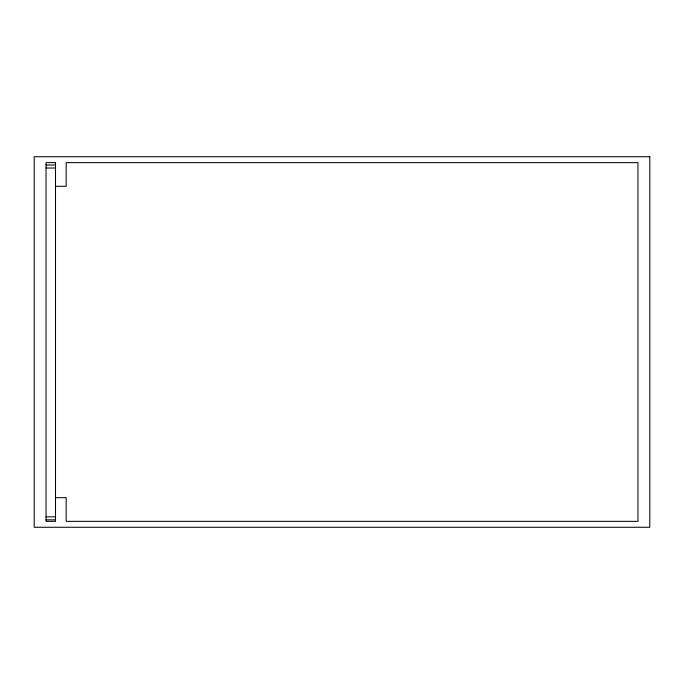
<?xml version="1.0" encoding="UTF-8"?>
<svg xmlns="http://www.w3.org/2000/svg" width="684" height="684" viewBox="0 0 684 684"><rect width="100%" height="100%" fill="white"/><g stroke="black" fill="none" stroke-linecap="round" stroke-linejoin="round"><path stroke-width="1.03" d="M46.042 165.015L55.507 165.015M46.042 168.025L55.507 168.025M55.507 186.322L66.16 186.322L66.16 162.647L637.958 162.647L637.958 521.353L66.16 521.353L66.16 497.678L55.507 497.678M46.042 516.83L55.507 516.83M46.042 519.84L55.507 519.84M649.8 156.73L34.2 156.73L34.2 527.27L649.8 527.27L649.8 156.73M55.507 162.647L46.042 162.647L46.042 521.353L55.507 521.353L55.507 162.647"/></g></svg>
